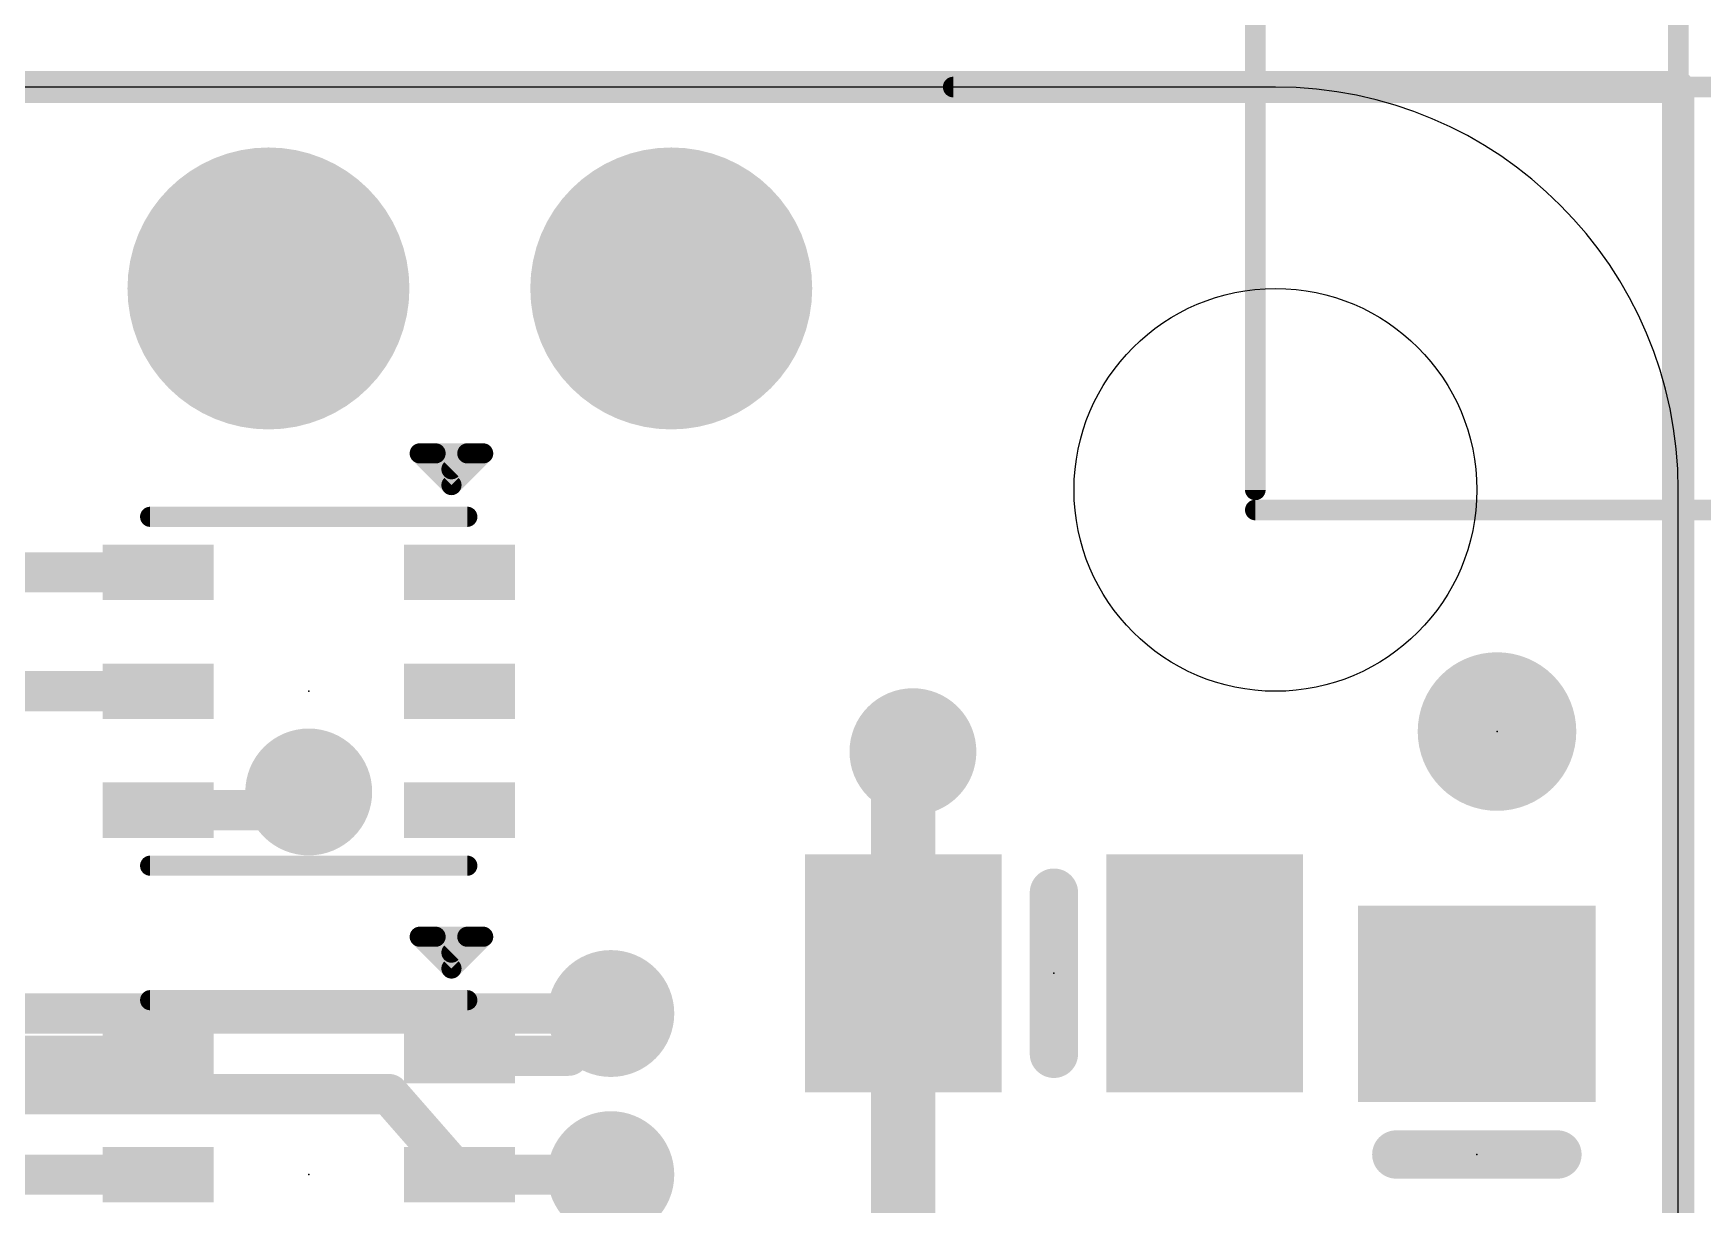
# Model space of a CAD drawing. Extents: x -6 to 62.2, y -4.9 to 32.6.
# Drawn here: x 40.43 to 50.95, y 15.81 to 23.2 of the extents above; entities that cross this region are included whole.
import ezdxf

# ---------------------------------------------------------------- set-up
doc = ezdxf.new("R2010")
doc.units = 0
for name, color, linetype in [('1', 12, 'CONTINUOUS'), ('16', 132, 'CONTINUOUS'), ('17', 110, 'CONTINUOUS'), ('18', 110, 'CONTINUOUS'), ('20', 53, 'CONTINUOUS'), ('21', 40, 'CONTINUOUS'), ('23', 53, 'CONTINUOUS'), ('47', 253, 'CONTINUOUS')]:
    doc.layers.add(name, color=color, linetype=linetype)

# ---------------------------------------------------------------- blocks, each defined once
blk = doc.blocks.new('RECT')
blk.add_solid([(-0.5, -0.5), (0.5, -0.5), (-0.5, 0.5), (0.5, 0.5)])
blk = doc.blocks.new('PIE')
at = {"const_width": 0.5}
blk.add_lwpolyline([(0, -0.25, 1), (0, 0.25, 1), (0, -0.25)], format="xyb", dxfattribs=at)
blk = doc.blocks.new('ROUNDP')
at = {"const_width": 0.5}
blk.add_lwpolyline([(0, -0.25, 1), (0, 0.25, 1), (0, -0.25)], format="xyb", dxfattribs=at)
blk = doc.blocks.new('ROUNDV')
at = {"const_width": 0.5}
blk.add_lwpolyline([(0, -0.25, 1), (0, 0.25, 1), (0, -0.25)], format="xyb", dxfattribs=at)

msp = doc.modelspace()

# ---------------------------------------------------------------- linework, layer by layer
at = {"layer": '1'}
for points, const_width in [([(50.8, 22.86), (0, 22.86)], 0.2032), ([(50.8, 0), (50.8, 22.86)], 0.2032), ([(41.214, 19.8), (40.066, 19.8)], 0.254), ([(40.066, 19.05), (41.214, 19.05)], 0.254), ([(45.913, 18.415), (45.974, 18.669)], 0.4064), ([(42.049, 18.3), (42.164, 18.415)], 0.254), ([(45.913, 17.272), (45.913, 18.415)], 0.4064), ([(41.214, 18.3), (42.049, 18.3)], 0.254), ([(45.913, 14.986), (45.913, 17.272)], 0.4064), ([(44.069, 17.018), (43.803, 16.752)], 0.254), ([(41.214, 16.752), (40.066, 16.752)], 0.254), ([(43.803, 16.752), (43.114, 16.752)], 0.254), ([(40.066, 16.002), (41.214, 16.002)], 0.254), ([(44.069, 16.002), (43.114, 16.002)], 0.254)]:
    msp.add_lwpolyline(points, dxfattribs=dict(at, const_width=const_width))
for points, const_width in [([(50.8508, 22.86, 1), (50.7492, 22.86)], 0.1016), ([(50.8, 22.8092, 1), (50.8, 22.9108)], 0.1016), ([(41.214, 19.7365, 1), (41.214, 19.8635)], 0.127), ([(41.214, 18.9865, 1), (41.214, 19.1135)], 0.127), ([(46.0728, 18.6453, 1), (45.8752, 18.6927)], 0.2032), ([(42.2089, 18.3701, 1), (42.1191, 18.4599)], 0.127), ([(46.0146, 18.415, 1), (45.8114, 18.415)], 0.2032), ([(45.8142, 18.4387, 1), (46.0118, 18.3913)], 0.2032), ([(41.214, 18.3635, 1), (41.214, 18.2365)], 0.127), ([(42.049, 18.2365, 1), (42.049, 18.3635)], 0.127), ([(42.0041, 18.3449, 1), (42.0939, 18.2551)], 0.127), ([(46.0146, 17.272, 1), (45.8114, 17.272)], 0.2032), ([(45.8114, 17.272, 1), (46.0146, 17.272)], 0.2032), ([(44.1139, 16.9731, 1), (44.0241, 17.0629)], 0.127), ([(41.214, 16.6885, 1), (41.214, 16.8155)], 0.127), ([(43.114, 16.8155, 1), (43.114, 16.6885)], 0.127), ([(43.7581, 16.7969, 1), (43.8479, 16.7071)], 0.127), ([(43.803, 16.6885, 1), (43.803, 16.8155)], 0.127), ([(41.214, 15.9385, 1), (41.214, 16.0655)], 0.127), ([(43.114, 16.0655, 1), (43.114, 15.9385)], 0.127), ([(44.069, 15.9385, 1), (44.069, 16.0655)], 0.127)]:
    msp.add_lwpolyline(points, format="xyb", dxfattribs=dict(at, const_width=const_width))
at = {"layer": '16'}
for points, const_width in [([(0, 22.86), (50.8, 22.86)], 0.2032), ([(50.8, 22.86), (50.8, 0)], 0.2032), ([(42.164, 18.415), (42.164, 18.288)], 0.254), ([(44.069, 17.018), (11.557, 17.018)], 0.254), ([(42.6695, 16.51), (11.303, 16.51)], 0.254), ([(42.6695, 16.51), (43.114, 16.002)], 0.254), ([(43.114, 16.002), (44.069, 16.002)], 0.254)]:
    msp.add_lwpolyline(points, dxfattribs=dict(at, const_width=const_width))
for points, const_width in [([(50.8508, 22.86, 1), (50.7492, 22.86)], 0.1016), ([(50.8, 22.8092, 1), (50.8, 22.9108)], 0.1016), ([(42.2275, 18.415, 1), (42.1005, 18.415)], 0.127), ([(42.1005, 18.288, 1), (42.2275, 18.288)], 0.127), ([(44.069, 16.9545, 1), (44.069, 17.0815)], 0.127), ([(42.7173, 16.5518, 1), (42.6217, 16.4682)], 0.127), ([(42.6695, 16.4465, 1), (42.6695, 16.5735)], 0.127), ([(43.114, 16.0655, 1), (43.114, 15.9385)], 0.127), ([(43.0662, 15.9602, 1), (43.1618, 16.0438)], 0.127), ([(44.069, 15.9385, 1), (44.069, 16.0655)], 0.127)]:
    msp.add_lwpolyline(points, format="xyb", dxfattribs=dict(at, const_width=const_width))
at = {"layer": '20'}
for p, q in [((48.26, 22.86), (2.54, 22.86)), ((50.8, 2.54), (50.8, 20.32))]:
    msp.add_line(p, q, dxfattribs=at)
msp.add_circle((48.26, 20.32), 1.27, dxfattribs=at)
msp.add_arc((48.26, 20.32), 2.54, 0, 90, dxfattribs=at)
at = {"layer": '21'}
for points, const_width in [([(42.8865, 20.5725, 1), (42.8415, 20.5275)], 0.0635), ([(42.864, 20.5817, 1), (42.864, 20.5183)], 0.0635), ([(42.964, 20.5817, 1), (42.964, 20.5183)], 0.0635), ([(42.964, 20.5183, 1), (42.964, 20.5817)], 0.0635), ([(43.164, 20.5817, 1), (43.164, 20.5183)], 0.0635), ([(43.1865, 20.5275, 1), (43.1415, 20.5725)], 0.0635), ([(43.2865, 20.5275, 1), (43.2415, 20.5725)], 0.0635), ([(43.264, 20.5183, 1), (43.264, 20.5817)], 0.0635), ([(43.264, 20.5183, 1), (43.264, 20.5817)], 0.0635), ([(43.0415, 20.4725, 1), (43.0865, 20.4275)], 0.0635), ([(43.0415, 20.3725, 1), (43.0865, 20.3275)], 0.0635), ([(43.0415, 20.3275, 1), (43.0865, 20.3725)], 0.0635), ([(41.164, 20.1818, 1), (41.164, 20.1183)], 0.0635), ([(43.164, 20.1183, 1), (43.164, 20.1818)], 0.0635), ([(41.164, 17.9817, 1), (41.164, 17.9183)], 0.0635), ([(43.164, 17.9183, 1), (43.164, 17.9817)], 0.0635), ([(46.9392, 17.78, 1), (46.7868, 17.78)], 0.1524), ([(42.8865, 17.5245, 1), (42.8415, 17.4795)], 0.0635), ([(42.864, 17.5338, 1), (42.864, 17.4703)], 0.0635), ([(42.964, 17.5338, 1), (42.964, 17.4703)], 0.0635), ([(42.964, 17.4703, 1), (42.964, 17.5338)], 0.0635), ([(43.164, 17.5338, 1), (43.164, 17.4703)], 0.0635), ([(43.1865, 17.4795, 1), (43.1415, 17.5245)], 0.0635), ([(43.2865, 17.4795, 1), (43.2415, 17.5245)], 0.0635), ([(43.264, 17.4703, 1), (43.264, 17.5338)], 0.0635), ([(43.264, 17.4703, 1), (43.264, 17.5338)], 0.0635), ([(43.0415, 17.4245, 1), (43.0865, 17.3795)], 0.0635), ([(43.0415, 17.3245, 1), (43.0865, 17.2795)], 0.0635), ([(43.0415, 17.2795, 1), (43.0865, 17.3245)], 0.0635), ([(41.164, 17.1337, 1), (41.164, 17.0703)], 0.0635), ([(43.164, 17.0703, 1), (43.164, 17.1337)], 0.0635), ([(46.7868, 16.764, 1), (46.9392, 16.764)], 0.1524), ([(49.022, 16.2052, 1), (49.022, 16.0528)], 0.1524), ([(50.038, 16.0528, 1), (50.038, 16.2052)], 0.1524)]:
    msp.add_lwpolyline(points, format="xyb", dxfattribs=dict(at, const_width=const_width))
for points, const_width in [([(42.964, 20.55), (42.864, 20.55)], 0.127), ([(42.864, 20.55), (43.064, 20.35)], 0.127), ([(43.264, 20.55), (42.964, 20.55)], 0.127), ([(43.064, 20.35), (43.264, 20.55)], 0.127), ([(43.164, 20.55), (43.064, 20.45)], 0.127), ([(43.264, 20.55), (43.164, 20.55)], 0.127), ([(41.164, 20.15), (43.164, 20.15)], 0.127), ([(41.164, 17.95), (43.164, 17.95)], 0.127), ([(46.863, 16.764), (46.863, 17.78)], 0.3048), ([(42.964, 17.502), (42.864, 17.502)], 0.127), ([(42.864, 17.502), (43.064, 17.302)], 0.127), ([(43.264, 17.502), (42.964, 17.502)], 0.127), ([(43.064, 17.302), (43.264, 17.502)], 0.127), ([(43.164, 17.502), (43.064, 17.402)], 0.127), ([(43.264, 17.502), (43.164, 17.502)], 0.127), ([(41.164, 17.102), (43.164, 17.102)], 0.127), ([(50.038, 16.129), (49.022, 16.129)], 0.3048)]:
    msp.add_lwpolyline(points, dxfattribs=dict(at, const_width=const_width))
at = {"layer": '23'}
for p in [(42.164, 19.05), (49.657, 18.796), (46.863, 17.272), (49.53, 16.129), (42.164, 16.002)]:
    msp.add_point(p, dxfattribs=at)
at = {"layer": '47', "const_width": 0.13}
for points in [[(50.8, 10.795), (50.8, 32.176)], [(48.133, 20.32), (48.133, 29.382)], [(46.228, 22.86), (62.148, 22.86)], [(48.133, 20.193), (56.179, 20.193)]]:
    msp.add_lwpolyline(points, dxfattribs=at)
at = {"layer": '47', "const_width": 0.065}
for points in [[(46.228, 22.8925, 1), (46.228, 22.8275)], [(48.1005, 20.32, 1), (48.1655, 20.32)], [(48.133, 20.2255, 1), (48.133, 20.1605)]]:
    msp.add_lwpolyline(points, format="xyb", dxfattribs=at)

# ---------------------------------------------------------------- block references
at = {"layer": '1', "xscale": 0.7, "yscale": 0.35}
for p in [(41.214, 19.8), (43.114, 19.8), (41.214, 19.05), (43.114, 19.05), (41.214, 18.3), (43.114, 18.3), (41.214, 16.752), (43.114, 16.752), (41.214, 16.002), (43.114, 16.002)]:
    msp.add_blockref('RECT', p, dxfattribs=at)
at = {"layer": '1'}
msp.add_blockref('PIE', (49.657, 18.796), dxfattribs=at)
at = {"layer": '1', "xscale": 1.24, "yscale": 1.5}
for p, rotation in [((45.913, 17.272), 180), ((47.813, 17.272), 180), ((49.53, 17.079), 270)]:
    msp.add_blockref('RECT', p, dxfattribs=dict(at, rotation=rotation))
at = {"layer": '17', "xscale": 1.778, "yscale": 1.778}
for p in [(41.91, 21.59), (41.91, 21.59), (44.45, 21.59), (44.45, 21.59)]:
    msp.add_blockref('ROUNDP', p, dxfattribs=at)
at = {"layer": '18', "xscale": 0.8001, "yscale": 0.8001}
for p in [(45.974, 18.669), (45.974, 18.669), (42.164, 18.415), (42.164, 18.415), (44.069, 17.018), (44.069, 17.018), (44.069, 16.002), (44.069, 16.002)]:
    msp.add_blockref('ROUNDV', p, dxfattribs=at)

doc.saveas('drawing.dxf')
